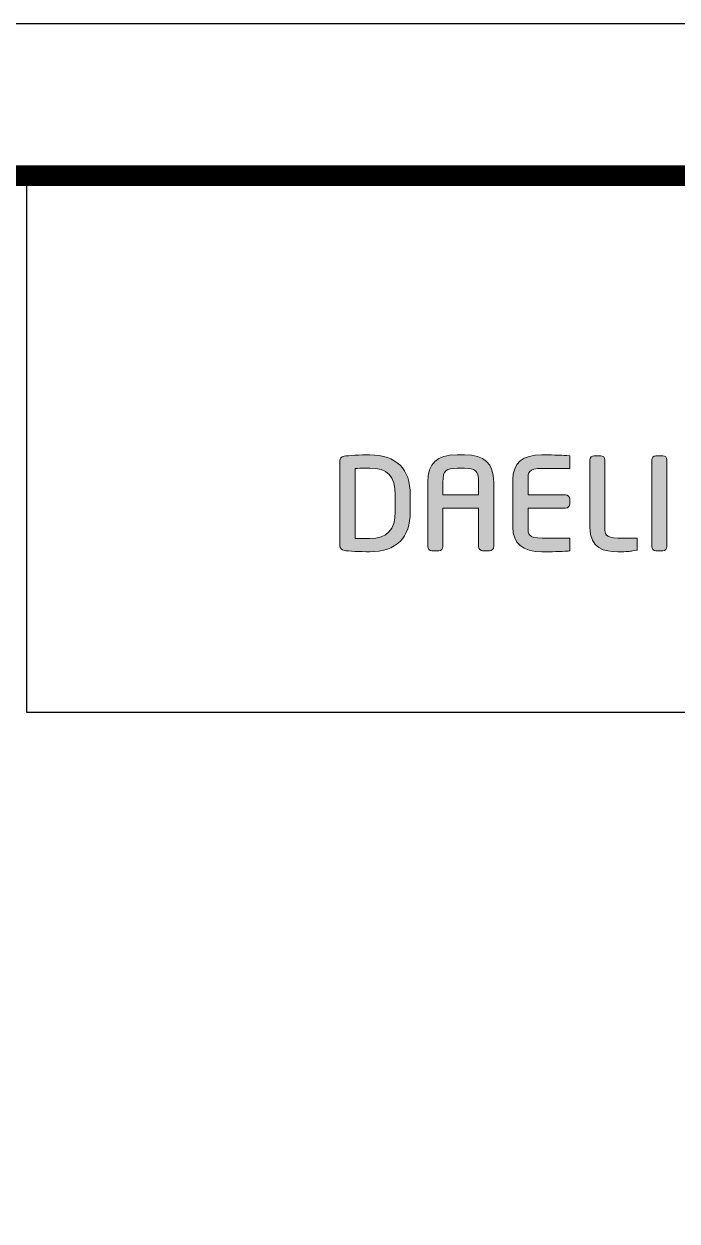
# Model space of a CAD drawing. Extents: x 16296660632 to 16296676784, y -37409619871 to -37409616699.
# Drawn here: x 16296676519.5 to 16296676629.1, y -37409616899.6 to -37409616698.7 of the extents above; entities that cross this region are included whole.
import ezdxf

# ---------------------------------------------------------------- set-up
doc = ezdxf.new("R2010")
doc.units = 0
doc.header["$LTSCALE"] = 10
doc.header["$MEASUREMENT"] = 0
doc.layers.get('0').update_dxf_attribs({"linetype": 'CONTINUOUS'})
doc.layers.add('레이어 1', color=7, linetype='CONTINUOUS', lineweight=0)

msp = doc.modelspace()

# ---------------------------------------------------------------- hatches: boundary and pattern name
at = {"layer": '레이어 1'}
h = msp.add_hatch(color=5, dxfattribs=at)
h.dxf.hatch_style = 2
edge = h.paths.add_edge_path()
edge.add_spline(control_points=[(16296676581.82, -37409616780.55), (16296676581.82, -37409616783.61), (16296676580.42, -37409616785.09), (16296676577.56, -37409616785.09), (16296676577.56, -37409616785.09), (16296676575.6, -37409616785.05), (16296676575.09, -37409616785.05), (16296676575.09, -37409616785.05), (16296676575.09, -37409616773.34), (16296676575.09, -37409616773.34), (16296676576.1, -37409616773.24), (16296676577.54, -37409616773.23), (16296676577.56, -37409616773.23), (16296676580.5, -37409616773.23), (16296676581.82, -37409616774.63), (16296676581.82, -37409616777.76), (16296676581.82, -37409616777.76), (16296676581.82, -37409616780.55), (16296676581.82, -37409616780.55)], knot_values=[0, 0, 0, 0, 1, 1, 1, 2, 2, 2, 3, 3, 3, 4, 4, 4, 5, 5, 5, 6, 6, 6, 6], degree=3, periodic=0)
edge = h.paths.add_edge_path()
edge.add_spline(control_points=[(16296676577.56, -37409616771.03), (16296676575.97, -37409616771.03), (16296676573.9, -37409616771.13), (16296676573.23, -37409616771.24), (16296676572.8, -37409616771.31), (16296676572.53, -37409616771.62), (16296676572.53, -37409616772.04), (16296676572.53, -37409616772.04), (16296676572.53, -37409616786.28), (16296676572.53, -37409616786.28), (16296676572.53, -37409616786.71), (16296676572.81, -37409616787.02), (16296676573.25, -37409616787.08), (16296676573.89, -37409616787.19), (16296676575.94, -37409616787.29), (16296676577.56, -37409616787.29), (16296676582, -37409616787.29), (16296676584.35, -37409616784.96), (16296676584.35, -37409616780.55), (16296676584.35, -37409616780.55), (16296676584.35, -37409616777.76), (16296676584.35, -37409616777.76), (16296676584.35, -37409616773.36), (16296676582, -37409616771.03), (16296676577.56, -37409616771.03)], knot_values=[0, 0, 0, 0, 1, 1, 1, 2, 2, 2, 3, 3, 3, 4, 4, 4, 5, 5, 5, 6, 6, 6, 7, 7, 7, 8, 8, 8, 8], degree=3, periodic=0)
h = msp.add_hatch(color=5, dxfattribs=at)
h.dxf.hatch_style = 2
edge = h.paths.add_edge_path()
edge.add_spline(control_points=[(16296676595.8, -37409616777.74), (16296676595.8, -37409616777.74), (16296676589.81, -37409616777.74), (16296676589.81, -37409616777.74), (16296676589.81, -37409616777.52), (16296676589.81, -37409616775.61), (16296676589.81, -37409616775.61), (16296676589.81, -37409616773.61), (16296676590.41, -37409616773.27), (16296676592.19, -37409616773.27), (16296676592.19, -37409616773.27), (16296676593.43, -37409616773.27), (16296676593.43, -37409616773.27), (16296676595.21, -37409616773.27), (16296676595.8, -37409616773.61), (16296676595.8, -37409616775.61), (16296676595.8, -37409616775.61), (16296676595.8, -37409616777.52), (16296676595.8, -37409616777.74)], knot_values=[0, 0, 0, 0, 1, 1, 1, 2, 2, 2, 3, 3, 3, 4, 4, 4, 5, 5, 5, 6, 6, 6, 6], degree=3, periodic=0)
edge = h.paths.add_edge_path()
edge.add_spline(control_points=[(16296676593.43, -37409616771.03), (16296676593.43, -37409616771.03), (16296676592.19, -37409616771.03), (16296676592.19, -37409616771.03), (16296676588.79, -37409616771.03), (16296676587.28, -37409616772.44), (16296676587.28, -37409616775.61), (16296676587.28, -37409616775.61), (16296676587.28, -37409616786.44), (16296676587.28, -37409616786.44), (16296676587.28, -37409616786.82), (16296676587.59, -37409616787.14), (16296676587.96, -37409616787.14), (16296676587.96, -37409616787.14), (16296676589.14, -37409616787.14), (16296676589.14, -37409616787.14), (16296676589.56, -37409616787.14), (16296676589.81, -37409616786.79), (16296676589.81, -37409616786.44), (16296676589.81, -37409616786.44), (16296676589.81, -37409616780.21), (16296676589.81, -37409616779.97), (16296676589.81, -37409616779.97), (16296676595.8, -37409616779.97), (16296676595.8, -37409616779.97), (16296676595.8, -37409616780.21), (16296676595.8, -37409616786.44), (16296676595.8, -37409616786.44), (16296676595.8, -37409616786.83), (16296676596.11, -37409616787.14), (16296676596.48, -37409616787.14), (16296676596.48, -37409616787.14), (16296676597.66, -37409616787.14), (16296676597.66, -37409616787.14), (16296676598.07, -37409616787.14), (16296676598.34, -37409616786.78), (16296676598.34, -37409616786.44), (16296676598.34, -37409616786.44), (16296676598.34, -37409616775.61), (16296676598.34, -37409616775.61), (16296676598.34, -37409616772.44), (16296676596.83, -37409616771.03), (16296676593.43, -37409616771.03)], knot_values=[0, 0, 0, 0, 1, 1, 1, 2, 2, 2, 3, 3, 3, 4, 4, 4, 5, 5, 5, 6, 6, 6, 7, 7, 7, 8, 8, 8, 9, 9, 9, 10, 10, 10, 11, 11, 11, 12, 12, 12, 13, 13, 13, 14, 14, 14, 14], degree=3, periodic=0)
h = msp.add_hatch(color=5, dxfattribs=at)
h.dxf.hatch_style = 2
edge = h.paths.add_edge_path()
edge.add_spline(control_points=[(16296676601.56, -37409616775.17), (16296676601.56, -37409616775.17), (16296676601.56, -37409616783.14), (16296676601.56, -37409616783.14), (16296676601.56, -37409616785.93), (16296676603.15, -37409616787.29), (16296676606.43, -37409616787.29), (16296676607.88, -37409616787.29), (16296676609.85, -37409616787.26), (16296676610.64, -37409616787.19), (16296676610.63, -37409616787.19), (16296676611.02, -37409616787.15), (16296676611.02, -37409616787.15), (16296676611.02, -37409616787.15), (16296676611.13, -37409616787.14), (16296676611.13, -37409616787.14), (16296676611.13, -37409616787.14), (16296676611.13, -37409616785), (16296676611.13, -37409616785), (16296676611.13, -37409616785), (16296676606.45, -37409616785), (16296676606.45, -37409616785), (16296676604.1, -37409616785), (16296676604.1, -37409616784.34), (16296676604.1, -37409616783.14), (16296676604.1, -37409616783.14), (16296676604.1, -37409616780.19), (16296676604.1, -37409616779.96), (16296676604.35, -37409616779.96), (16296676610.4, -37409616779.96), (16296676610.4, -37409616779.96), (16296676610.79, -37409616779.96), (16296676611.12, -37409616779.64), (16296676611.12, -37409616779.25), (16296676611.12, -37409616779.25), (16296676611.12, -37409616778.46), (16296676611.12, -37409616778.46), (16296676611.12, -37409616778.07), (16296676610.79, -37409616777.76), (16296676610.4, -37409616777.76), (16296676610.4, -37409616777.76), (16296676604.35, -37409616777.76), (16296676604.1, -37409616777.76), (16296676604.1, -37409616777.53), (16296676604.1, -37409616775.17), (16296676604.1, -37409616775.17), (16296676604.1, -37409616773.97), (16296676604.1, -37409616773.31), (16296676606.45, -37409616773.31), (16296676606.45, -37409616773.31), (16296676611.13, -37409616773.33), (16296676611.13, -37409616773.33), (16296676611.13, -37409616773.33), (16296676611.13, -37409616771.21), (16296676611.13, -37409616771.21), (16296676611.13, -37409616771.21), (16296676610.63, -37409616771.15), (16296676610.63, -37409616771.15), (16296676609.71, -37409616771.07), (16296676607.6, -37409616771.03), (16296676606.43, -37409616771.03), (16296676603.15, -37409616771.03), (16296676601.56, -37409616772.38), (16296676601.56, -37409616775.17)], knot_values=[0, 0, 0, 0, 1, 1, 1, 2, 2, 2, 3, 3, 3, 4, 4, 4, 5, 5, 5, 6, 6, 6, 7, 7, 7, 8, 8, 8, 9, 9, 9, 10, 10, 10, 11, 11, 11, 12, 12, 12, 13, 13, 13, 14, 14, 14, 15, 15, 15, 16, 16, 16, 17, 17, 17, 18, 18, 18, 19, 19, 19, 20, 20, 20, 21, 21, 21, 21], degree=3, periodic=0)
h = msp.add_hatch(color=5, dxfattribs=at)
h.dxf.hatch_style = 2
edge = h.paths.add_edge_path()
edge.add_spline(control_points=[(16296676615.2, -37409616771.17), (16296676614.81, -37409616771.17), (16296676614.47, -37409616771.5), (16296676614.47, -37409616771.88), (16296676614.47, -37409616771.88), (16296676614.47, -37409616783.14), (16296676614.47, -37409616783.14), (16296676614.47, -37409616786.81), (16296676616.98, -37409616787.29), (16296676619.16, -37409616787.29), (16296676620.76, -37409616787.29), (16296676621.17, -37409616787.22), (16296676621.65, -37409616787.14), (16296676621.65, -37409616787.14), (16296676621.92, -37409616787.1), (16296676621.92, -37409616787.1), (16296676621.92, -37409616787.1), (16296676622.29, -37409616787.05), (16296676622.29, -37409616787.05), (16296676622.29, -37409616787.05), (16296676622.4, -37409616787.04), (16296676622.4, -37409616787.04), (16296676622.4, -37409616787.04), (16296676622.4, -37409616785), (16296676622.4, -37409616785), (16296676622.4, -37409616785), (16296676619.19, -37409616785), (16296676619.19, -37409616785), (16296676617.01, -37409616785), (16296676617.01, -37409616784.18), (16296676617.01, -37409616783.39), (16296676617.01, -37409616783.39), (16296676617.01, -37409616771.88), (16296676617.01, -37409616771.88), (16296676617.01, -37409616771.5), (16296676616.68, -37409616771.17), (16296676616.29, -37409616771.17), (16296676616.29, -37409616771.17), (16296676615.2, -37409616771.17), (16296676615.2, -37409616771.17)], knot_values=[0, 0, 0, 0, 1, 1, 1, 2, 2, 2, 3, 3, 3, 4, 4, 4, 5, 5, 5, 6, 6, 6, 7, 7, 7, 8, 8, 8, 9, 9, 9, 10, 10, 10, 11, 11, 11, 12, 12, 12, 13, 13, 13, 13], degree=3, periodic=0)
h = msp.add_hatch(color=5, dxfattribs=at)
h.dxf.hatch_style = 2
edge = h.paths.add_edge_path()
edge.add_spline(control_points=[(16296676625.54, -37409616771.17), (16296676625.12, -37409616771.17), (16296676624.87, -37409616771.52), (16296676624.87, -37409616771.86), (16296676624.87, -37409616771.86), (16296676624.87, -37409616786.44), (16296676624.87, -37409616786.44), (16296676624.87, -37409616786.83), (16296676625.17, -37409616787.14), (16296676625.54, -37409616787.14), (16296676625.54, -37409616787.14), (16296676626.72, -37409616787.14), (16296676626.72, -37409616787.14), (16296676627.15, -37409616787.14), (16296676627.4, -37409616786.79), (16296676627.4, -37409616786.44), (16296676627.4, -37409616786.44), (16296676627.4, -37409616771.86), (16296676627.4, -37409616771.86), (16296676627.4, -37409616771.48), (16296676627.1, -37409616771.17), (16296676626.72, -37409616771.17), (16296676626.72, -37409616771.17), (16296676625.54, -37409616771.17), (16296676625.54, -37409616771.17)], knot_values=[0, 0, 0, 0, 1, 1, 1, 2, 2, 2, 3, 3, 3, 4, 4, 4, 5, 5, 5, 6, 6, 6, 7, 7, 7, 8, 8, 8, 8], degree=3, periodic=0)

# ---------------------------------------------------------------- linework, layer by layer
at = {"color": 5, "ltscale": 0.5}
msp.add_line((16296676520, -37409616814.29), (16296676520, -37409616724.16), dxfattribs=at)
at = {"color": 5, "ltscale": 40}
msp.add_line((16296676759.3, -37409616814.29), (16296676520, -37409616814.29), dxfattribs=at)
at = {"ltscale": 0.5}
msp.add_lwpolyline([(16296675286.22, -37409617795.79), (16296676783.52, -37409617795.79), (16296676783.52, -37409616698.69), (16296675286.22, -37409616698.69)], close=True, dxfattribs=at)
at = {"color": 5, "linetype": 'ByBlock', "lineweight": 200, "const_width": 3.45}
msp.add_lwpolyline([(16296675310.3, -37409617748.81), (16296676759.3, -37409617748.81), (16296676759.3, -37409616724.16), (16296675310.3, -37409616724.16)], close=True, dxfattribs=at)
at = {"layer": '레이어 1', "color": 5}
for points, knots in [([(16296676577.56, -37409616771.03), (16296676575.97, -37409616771.03), (16296676573.9, -37409616771.13), (16296676573.23, -37409616771.24), (16296676572.8, -37409616771.31), (16296676572.53, -37409616771.62), (16296676572.53, -37409616772.04), (16296676572.53, -37409616772.04), (16296676572.53, -37409616786.28), (16296676572.53, -37409616786.28), (16296676572.53, -37409616786.71), (16296676572.81, -37409616787.02), (16296676573.25, -37409616787.08), (16296676573.89, -37409616787.19), (16296676575.94, -37409616787.29), (16296676577.56, -37409616787.29), (16296676582, -37409616787.29), (16296676584.35, -37409616784.96), (16296676584.35, -37409616780.55), (16296676584.35, -37409616780.55), (16296676584.35, -37409616777.76), (16296676584.35, -37409616777.76), (16296676584.35, -37409616773.36), (16296676582, -37409616771.03), (16296676577.56, -37409616771.03)], [0, 0, 0, 0, 1, 1, 1, 2, 2, 2, 3, 3, 3, 4, 4, 4, 5, 5, 5, 6, 6, 6, 7, 7, 7, 8, 8, 8, 8]), ([(16296676593.43, -37409616771.03), (16296676593.43, -37409616771.03), (16296676592.19, -37409616771.03), (16296676592.19, -37409616771.03), (16296676588.79, -37409616771.03), (16296676587.28, -37409616772.44), (16296676587.28, -37409616775.61), (16296676587.28, -37409616775.61), (16296676587.28, -37409616786.44), (16296676587.28, -37409616786.44), (16296676587.28, -37409616786.82), (16296676587.59, -37409616787.14), (16296676587.96, -37409616787.14), (16296676587.96, -37409616787.14), (16296676589.14, -37409616787.14), (16296676589.14, -37409616787.14), (16296676589.56, -37409616787.14), (16296676589.81, -37409616786.79), (16296676589.81, -37409616786.44), (16296676589.81, -37409616786.44), (16296676589.81, -37409616780.21), (16296676589.81, -37409616779.97), (16296676589.81, -37409616779.97), (16296676595.8, -37409616779.97), (16296676595.8, -37409616779.97), (16296676595.8, -37409616780.21), (16296676595.8, -37409616786.44), (16296676595.8, -37409616786.44), (16296676595.8, -37409616786.83), (16296676596.11, -37409616787.14), (16296676596.48, -37409616787.14), (16296676596.48, -37409616787.14), (16296676597.66, -37409616787.14), (16296676597.66, -37409616787.14), (16296676598.07, -37409616787.14), (16296676598.34, -37409616786.78), (16296676598.34, -37409616786.44), (16296676598.34, -37409616786.44), (16296676598.34, -37409616775.61), (16296676598.34, -37409616775.61), (16296676598.34, -37409616772.44), (16296676596.83, -37409616771.03), (16296676593.43, -37409616771.03)], [0, 0, 0, 0, 1, 1, 1, 2, 2, 2, 3, 3, 3, 4, 4, 4, 5, 5, 5, 6, 6, 6, 7, 7, 7, 8, 8, 8, 9, 9, 9, 10, 10, 10, 11, 11, 11, 12, 12, 12, 13, 13, 13, 14, 14, 14, 14]), ([(16296676601.56, -37409616775.17), (16296676601.56, -37409616775.17), (16296676601.56, -37409616783.14), (16296676601.56, -37409616783.14), (16296676601.56, -37409616785.93), (16296676603.15, -37409616787.29), (16296676606.43, -37409616787.29), (16296676607.88, -37409616787.29), (16296676609.85, -37409616787.26), (16296676610.64, -37409616787.19), (16296676610.63, -37409616787.19), (16296676611.02, -37409616787.15), (16296676611.02, -37409616787.15), (16296676611.02, -37409616787.15), (16296676611.13, -37409616787.14), (16296676611.13, -37409616787.14), (16296676611.13, -37409616787.14), (16296676611.13, -37409616785), (16296676611.13, -37409616785), (16296676611.13, -37409616785), (16296676606.45, -37409616785), (16296676606.45, -37409616785), (16296676604.1, -37409616785), (16296676604.1, -37409616784.34), (16296676604.1, -37409616783.14), (16296676604.1, -37409616783.14), (16296676604.1, -37409616780.19), (16296676604.1, -37409616779.96), (16296676604.35, -37409616779.96), (16296676610.4, -37409616779.96), (16296676610.4, -37409616779.96), (16296676610.79, -37409616779.96), (16296676611.12, -37409616779.64), (16296676611.12, -37409616779.25), (16296676611.12, -37409616779.25), (16296676611.12, -37409616778.46), (16296676611.12, -37409616778.46), (16296676611.12, -37409616778.07), (16296676610.79, -37409616777.76), (16296676610.4, -37409616777.76), (16296676610.4, -37409616777.76), (16296676604.35, -37409616777.76), (16296676604.1, -37409616777.76), (16296676604.1, -37409616777.53), (16296676604.1, -37409616775.17), (16296676604.1, -37409616775.17), (16296676604.1, -37409616773.97), (16296676604.1, -37409616773.31), (16296676606.45, -37409616773.31), (16296676606.45, -37409616773.31), (16296676611.13, -37409616773.33), (16296676611.13, -37409616773.33), (16296676611.13, -37409616773.33), (16296676611.13, -37409616771.21), (16296676611.13, -37409616771.21), (16296676611.13, -37409616771.21), (16296676610.63, -37409616771.15), (16296676610.63, -37409616771.15), (16296676609.71, -37409616771.07), (16296676607.6, -37409616771.03), (16296676606.43, -37409616771.03), (16296676603.15, -37409616771.03), (16296676601.56, -37409616772.38), (16296676601.56, -37409616775.17)], [0, 0, 0, 0, 1, 1, 1, 2, 2, 2, 3, 3, 3, 4, 4, 4, 5, 5, 5, 6, 6, 6, 7, 7, 7, 8, 8, 8, 9, 9, 9, 10, 10, 10, 11, 11, 11, 12, 12, 12, 13, 13, 13, 14, 14, 14, 15, 15, 15, 16, 16, 16, 17, 17, 17, 18, 18, 18, 19, 19, 19, 20, 20, 20, 21, 21, 21, 21]), ([(16296676615.2, -37409616771.17), (16296676614.81, -37409616771.17), (16296676614.47, -37409616771.5), (16296676614.47, -37409616771.88), (16296676614.47, -37409616771.88), (16296676614.47, -37409616783.14), (16296676614.47, -37409616783.14), (16296676614.47, -37409616786.81), (16296676616.98, -37409616787.29), (16296676619.16, -37409616787.29), (16296676620.76, -37409616787.29), (16296676621.17, -37409616787.22), (16296676621.65, -37409616787.14), (16296676621.65, -37409616787.14), (16296676621.92, -37409616787.1), (16296676621.92, -37409616787.1), (16296676621.92, -37409616787.1), (16296676622.29, -37409616787.05), (16296676622.29, -37409616787.05), (16296676622.29, -37409616787.05), (16296676622.4, -37409616787.04), (16296676622.4, -37409616787.04), (16296676622.4, -37409616787.04), (16296676622.4, -37409616785), (16296676622.4, -37409616785), (16296676622.4, -37409616785), (16296676619.19, -37409616785), (16296676619.19, -37409616785), (16296676617.01, -37409616785), (16296676617.01, -37409616784.18), (16296676617.01, -37409616783.39), (16296676617.01, -37409616783.39), (16296676617.01, -37409616771.88), (16296676617.01, -37409616771.88), (16296676617.01, -37409616771.5), (16296676616.68, -37409616771.17), (16296676616.29, -37409616771.17), (16296676616.29, -37409616771.17), (16296676615.2, -37409616771.17), (16296676615.2, -37409616771.17)], [0, 0, 0, 0, 1, 1, 1, 2, 2, 2, 3, 3, 3, 4, 4, 4, 5, 5, 5, 6, 6, 6, 7, 7, 7, 8, 8, 8, 9, 9, 9, 10, 10, 10, 11, 11, 11, 12, 12, 12, 13, 13, 13, 13]), ([(16296676625.54, -37409616771.17), (16296676625.12, -37409616771.17), (16296676624.87, -37409616771.52), (16296676624.87, -37409616771.86), (16296676624.87, -37409616771.86), (16296676624.87, -37409616786.44), (16296676624.87, -37409616786.44), (16296676624.87, -37409616786.83), (16296676625.17, -37409616787.14), (16296676625.54, -37409616787.14), (16296676625.54, -37409616787.14), (16296676626.72, -37409616787.14), (16296676626.72, -37409616787.14), (16296676627.15, -37409616787.14), (16296676627.4, -37409616786.79), (16296676627.4, -37409616786.44), (16296676627.4, -37409616786.44), (16296676627.4, -37409616771.86), (16296676627.4, -37409616771.86), (16296676627.4, -37409616771.48), (16296676627.1, -37409616771.17), (16296676626.72, -37409616771.17), (16296676626.72, -37409616771.17), (16296676625.54, -37409616771.17), (16296676625.54, -37409616771.17)], [0, 0, 0, 0, 1, 1, 1, 2, 2, 2, 3, 3, 3, 4, 4, 4, 5, 5, 5, 6, 6, 6, 7, 7, 7, 8, 8, 8, 8]), ([(16296676581.82, -37409616780.55), (16296676581.82, -37409616783.61), (16296676580.42, -37409616785.09), (16296676577.56, -37409616785.09), (16296676577.56, -37409616785.09), (16296676575.6, -37409616785.05), (16296676575.09, -37409616785.05), (16296676575.09, -37409616785.05), (16296676575.09, -37409616773.34), (16296676575.09, -37409616773.34), (16296676576.1, -37409616773.24), (16296676577.54, -37409616773.23), (16296676577.56, -37409616773.23), (16296676580.5, -37409616773.23), (16296676581.82, -37409616774.63), (16296676581.82, -37409616777.76), (16296676581.82, -37409616777.76), (16296676581.82, -37409616780.55), (16296676581.82, -37409616780.55)], [0, 0, 0, 0, 1, 1, 1, 2, 2, 2, 3, 3, 3, 4, 4, 4, 5, 5, 5, 6, 6, 6, 6]), ([(16296676595.8, -37409616777.74), (16296676595.8, -37409616777.74), (16296676589.81, -37409616777.74), (16296676589.81, -37409616777.74), (16296676589.81, -37409616777.52), (16296676589.81, -37409616775.61), (16296676589.81, -37409616775.61), (16296676589.81, -37409616773.61), (16296676590.41, -37409616773.27), (16296676592.19, -37409616773.27), (16296676592.19, -37409616773.27), (16296676593.43, -37409616773.27), (16296676593.43, -37409616773.27), (16296676595.21, -37409616773.27), (16296676595.8, -37409616773.61), (16296676595.8, -37409616775.61), (16296676595.8, -37409616775.61), (16296676595.8, -37409616777.52), (16296676595.8, -37409616777.74)], [0, 0, 0, 0, 1, 1, 1, 2, 2, 2, 3, 3, 3, 4, 4, 4, 5, 5, 5, 6, 6, 6, 6])]:
    msp.add_open_spline(points, degree=3, knots=knots, dxfattribs=at)

doc.saveas('drawing.dxf')
